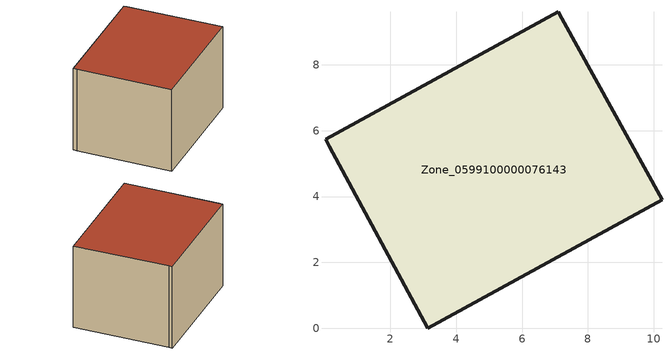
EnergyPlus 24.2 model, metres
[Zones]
Zone_0599100000076143
 floor ground (C_G): 7.09,9.62 7.2,9.41 10.25,3.91 3.13,0 0.15,5.53 0.03,5.74 z0
 wall outside (C_F): 7.2,9.41 7.09,9.62 0.03,5.74 0.15,5.53 3.13,0 10.25,3.91 7.2,9.41 z0:5.74
 roof outside (C_R): 10.25,3.91 7.2,9.41 7.09,9.62 0.03,5.74 0.15,5.53 3.13,0 z5.74
[BUILDING]
Pand.0599100000076143: North Axis=0; Terrain=City; Loads Convergence Tolerance Value=0.04; Temperature Convergence Tolerance Value=0.4; Solar Distribution=FullExterior; Maximum Number of Warmup Days=25; Minimum Number of Warmup Days=1
[Site:Location]
Rotterdam.The.Hague.AP_ZH_NLD Design_Conditions: Latitude=51.96; Longitude=4.45; Time Zone=1; Elevation=-4.5
[SITE:GROUNDTEMPERATURE:BUILDINGSURFACE]
18, 18, 18, 18, 18, 18, 18, 18, 18, 18, 18, 18
[MATERIAL] Thermal Absorptance=0.9; Solar Absorptance=0.7; Visible Absorptance=0.7
Name | Roughness | Thickness | Conductivity | Density | Specific Heat
G.TC.1946-1964 | MediumSmooth | 0.15 | 1 | 540 | 1210
F.TC.1946-1964 | Rough | 0.3 | 0.857143 | 1920 | 840
R.TC.1946-1964 | MediumRough | 0.2 | 0.235294 | 1500 | 1000
[CONSTRUCTION]
C_G: G.TC.1946-1964
C_F: F.TC.1946-1964
C_R: R.TC.1946-1964
[ZONE]
Zone_0599100000076143: Type=1; Multiplier=1; Ceiling Height=Autocalculate; Volume=Autocalculate; Floor Area=autocalculate; Part of Total Floor Area=Yes
[ZONEINFILTRATION:DESIGNFLOWRATE]
Infil_Zone_0599100000076143: Zone or ZoneList or Space or SpaceList=Zone_0599100000076143; Schedule=AlwaysOn; Design Flow Rate Calculation Method=Flow/Area; Flow Rate per Floor Area=0.003; Constant Term Coefficient=1; Temperature Term Coefficient=0; Velocity Term Coefficient=0; Velocity Squared Term Coefficient=0
[HVACTEMPLATE:ZONE:IDEALLOADSAIRSYSTEM]
Zone_0599100000076143: Maximum Heating Supply Air Temperature=50; Minimum Cooling Supply Air Temperature=13; Maximum Heating Supply Air Humidity Ratio=0.0156; Minimum Cooling Supply Air Humidity Ratio=0.0077; Heating Limit=NoLimit; Cooling Limit=NoLimit; Dehumidification Control Type=ConstantSensibleHeatRatio; Cooling Sensible Heat Ratio=0.7; Dehumidification Setpoint=60; Humidification Control Type=None; Humidification Setpoint=30; Outdoor Air Method=None; Outdoor Air Flow Rate per Person=0.00944; Outdoor Air Flow Rate per Zone Floor Area=0; Outdoor Air Flow Rate per Zone=0; Demand Controlled Ventilation Type=None; Outdoor Air Economizer Type=NoEconomizer; Heat Recovery Type=None; Sensible Heat Recovery Effectiveness=0.7; Latent Heat Recovery Effectiveness=0.65
[ZONECONTROL:THERMOSTAT]
ThermostatControl_Zone_0599100000076143: Zone or ZoneList=Zone_0599100000076143; Control Type Schedule=DualSetpointControlType; Control 1=Thermostat_Zone_0599100000076143; Temperature Difference Between Cutout And Setpoint=0
[THERMOSTATSETPOINT:DUALSETPOINT]
Thermostat_Zone_0599100000076143: Heating Setpoint Temperature Schedule=HeatingSetpoint_Zone_0599100000076143; Cooling Setpoint Temperature Schedule=CoolingSetpoint_Zone_0599100000076143
[SCHEDULE:COMPACT]
HeatingSetpoint_Zone_0599100000076143: Through: 12/31, For: AllDays, Until: 24:00, 21
CoolingSetpoint_Zone_0599100000076143: Through: 12/31, For: AllDays, Until: 24:00, 24
DualSetpointControlType: Through: 12/31, For: AllDays, Until: 24:00, 4
AlwaysOn: Through: 12/31, For: AllDays, Until: 24:00, 1
